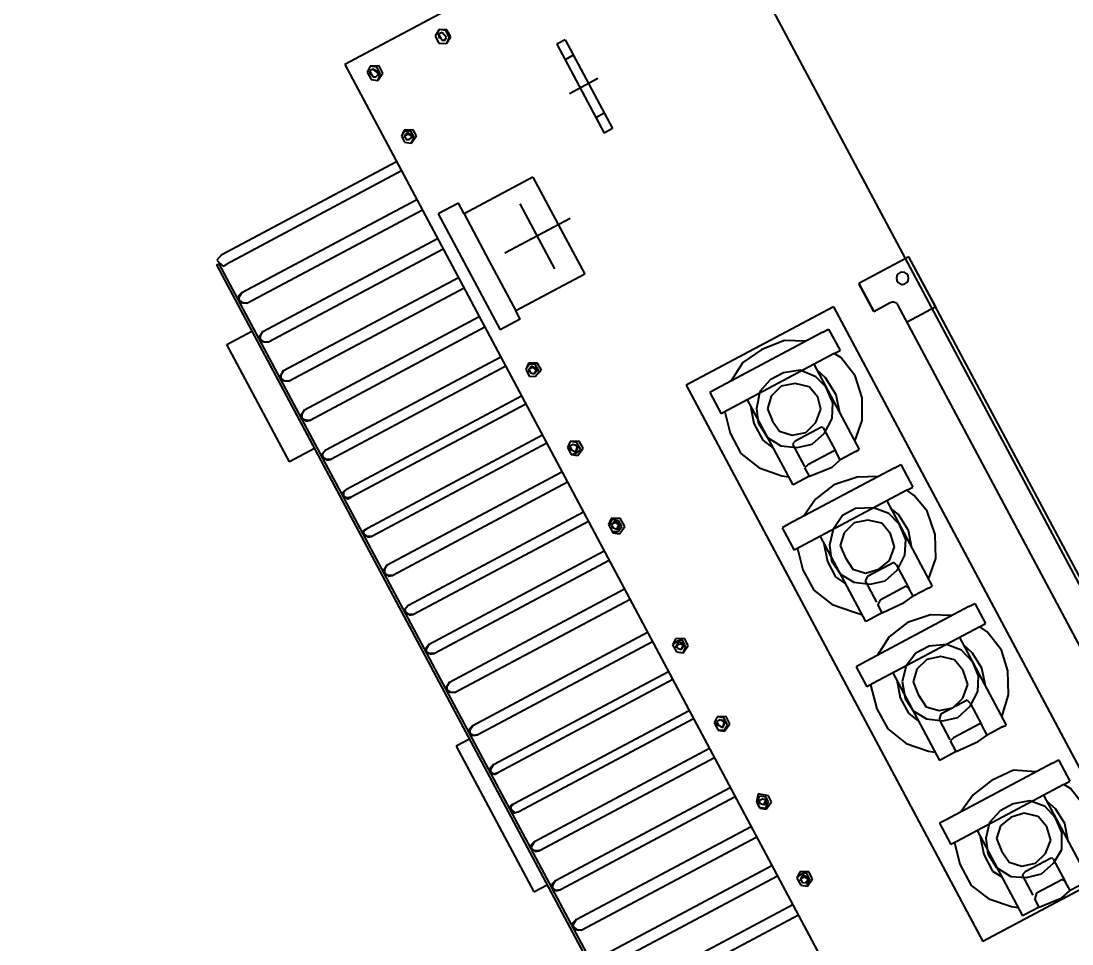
# Model space of a CAD drawing. Extents: x 5370511 to 5386565, y 1010429 to 1053793.
# Drawn here: x 5379989.571 to 5379991.437, y 1040737.126 to 1040738.766 of the extents above; entities that cross this region are included whole.
import ezdxf
from ezdxf import colors
from ezdxf.entities.mleader import LeaderData, LeaderLine
from ezdxf.math import Vec2, Vec3

# ---------------------------------------------------------------- set-up
doc = ezdxf.new("R2010")
doc.units = 0
doc.layers.get('0').update_dxf_attribs({"linetype": 'CONTINUOUS'})
doc.layers.add('ЭС (тонкий)', color=7, linetype='CONTINUOUS', lineweight=25)
doc.layers.add('ЭС сети', color=1, linetype='CONTINUOUS', lineweight=50)
doc.styles.add('ГОСТ_НИПИ', font='gost_nipi.shx', dxfattribs={"oblique": 15})

# ---------------------------------------------------------------- blocks, each defined once
blk = doc.blocks.new('A$C277B5DBA')
for p, q in [((0, 33.865495398235), (0, -1.151374571691122)), ((-0.07229838072453276, 10.95406765648659), (-0.07229838072453276, 22.95406765648659)), ((-0.07229838072453276, 22.95406765648659), (0.935701619277097, 22.95406765648659)), ((-0.07229838072453276, 22.95406765648659), (0.935701619277097, 22.95406765648659)), ((-0.07229838072453276, 22.95406765648659), (0.935701619277097, 22.95406765648659)), ((-0.07229838072453276, 22.95406765648659), (0.935701619277097, 22.95406765648659)), ((-0.07229838072453276, 22.95406765648659), (0.935701619277097, 22.95406765648659)), ((-0.07229838072453276, 22.95406765648659), (0.935701619277097, 22.95406765648659)), ((-0.07229838072453276, 21.94606765649041), (-0.07229838072453276, 22.95406765648659)), ((-0.07229838072453276, 22.95406765648659), (0.935701619277097, 22.95406765648659)), ((-0.07229838072453276, 22.95406765648659), (0.935701619277097, 22.95406765648659)), ((-0.07229838072453276, 22.95406765648659), (0.935701619277097, 22.95406765648659)), ((-0.07229838072453276, 22.95406765648659), (0.935701619277097, 22.95406765648659)), ((-0.07229838072453276, 22.95406765648659), (0.935701619277097, 22.95406765648659)), ((-0.07229838072453276, 22.95406765648659), (0.935701619277097, 22.95406765648659)), ((0.935701619277097, 22.39206765648669), (0.935701619277097, 22.95406765648659)), ((0.9377016192756855, 22.95406765648659), (0.9377016192756855, 22.39206765648669)), ((0.5037016192763986, 11.96206765648276), (0.5037016192763986, 22.29206765648814)), ((0.935701619277097, 22.39206765648669), (0.6037016192767624, 22.39206765648669)), ((-0.07229838072453276, 21.94606765649041), (0.5037016192763986, 21.94606765649041))]:
    blk.add_line(p, q)
for points in [[(-7.161476594470727, 30.68098132412837), (7.161476594471281, 30.68098132412837)], [(7.161476594471281, 30.68098132412837), (7.161476594471281, 3.716365231989563)], [(5.272913975373882, 30.37113225884742), (5.392443255063796, 30.44263588929687)], [(5.296819831311808, 30.37113225884742), (5.392443255063796, 30.44263588929687)], [(5.392443255063796, 30.44263588929687), (5.511972534753255, 30.37113225884742)], [(5.392443255063796, 30.44263588929687), (5.511972534753255, 30.37113225884742)], [(6.635547763836513, 30.37113225884742), (6.778982899464182, 30.44263588929687)], [(6.683359475712535, 30.37113225884742), (6.778982899464182, 30.44263588929687)], [(6.778982899464182, 30.44263588929687), (6.874606323215886, 30.37113225884742)], [(6.778982899464182, 30.44263588929687), (6.874606323215886, 30.37113225884742)], [(5.272913975373882, 30.22812499794851), (5.272913975373882, 30.37113225884742)], [(5.296819831311808, 30.22812499794851), (5.296819831311808, 30.37113225884742)], [(5.344631543187802, 30.2519595414317), (5.368537399125643, 30.37113225884742)], [(5.344631543187802, 30.2519595414317), (5.368537399125643, 30.37113225884742)], [(5.392443255063796, 30.22812499794851), (5.344631543187802, 30.2519595414317)], [(5.392443255063796, 30.22812499794851), (5.344631543187802, 30.2519595414317)], [(5.368537399125643, 30.37113225884742), (5.440254966939648, 30.37113225884742)], [(5.368537399125643, 30.37113225884742), (5.440254966939648, 30.37113225884742)], [(5.440254966939648, 30.2519595414317), (5.392443255063796, 30.22812499794851)], [(5.440254966939648, 30.37113225884742), (5.440254966939648, 30.2519595414317)], [(5.440254966939648, 30.37113225884742), (5.464160822877403, 30.29962862839808)], [(5.511972534753255, 30.37113225884742), (5.511972534753255, 30.22812499794851)], [(5.511972534753255, 30.37113225884742), (5.511972534753255, 30.22812499794851)], [(6.635547763836513, 30.22812499794851), (6.635547763836513, 30.37113225884742)], [(6.683359475712535, 30.22812499794851), (6.683359475712535, 30.37113225884742)], [(6.683359475712535, 30.2519595414317), (6.755077043526256, 30.37113225884742)], [(6.778982899464182, 30.22812499794851), (6.683359475712535, 30.2519595414317)], [(6.707265331650291, 30.2519595414317), (6.755077043526256, 30.37113225884742)], [(6.778982899464182, 30.22812499794851), (6.707265331650291, 30.2519595414317)], [(6.755077043526256, 30.37113225884742), (6.826794611340034, 30.37113225884742)], [(6.755077043526256, 30.37113225884742), (6.826794611340034, 30.37113225884742)], [(6.826794611340034, 30.2519595414317), (6.778982899464182, 30.22812499794851)], [(6.826794611340034, 30.37113225884742), (6.826794611340034, 30.2519595414317)], [(6.826794611340034, 30.37113225884742), (6.850700467278074, 30.29962862839808)], [(6.874606323215886, 30.37113225884742), (6.874606323215886, 30.22812499794851)], [(6.874606323215886, 30.37113225884742), (6.874606323215886, 30.22812499794851)], [(5.392443255063796, 30.15662136749911), (5.272913975373882, 30.22812499794851)], [(5.392443255063796, 30.15662136749911), (5.296819831311808, 30.22812499794851)], [(5.511972534753255, 30.22812499794851), (5.392443255063796, 30.15662136749911)], [(5.511972534753255, 30.22812499794851), (5.392443255063796, 30.15662136749911)], [(6.778982899464182, 30.15662136749911), (6.635547763836513, 30.22812499794851)], [(6.778982899464182, 30.15662136749911), (6.683359475712535, 30.22812499794851)], [(6.874606323215886, 30.22812499794851), (6.778982899464182, 30.15662136749911)], [(6.874606323215886, 30.22812499794851), (6.778982899464182, 30.15662136749911)], [(3.50388063596634, 29.22707417165635), (3.50388063596634, 27.43948341042)], [(3.50388063596634, 29.22707417165635), (3.671221627531992, 29.22707417165635)], [(3.671221627531992, 29.22707417165635), (3.671221627531992, 27.43948341042)], [(6.635547763836513, 29.08406691075732), (6.778982899464182, 29.15557054120672)], [(6.683359475712535, 29.08406691075732), (6.778982899464182, 29.13173599772359)], [(6.778982899464182, 29.15557054120672), (6.874606323215886, 29.08406691075732)], [(6.778982899464182, 29.13173599772359), (6.874606323215886, 29.08406691075732)], [(6.635547763836513, 28.9648941933416), (6.635547763836513, 29.08406691075732)], [(6.778982899464182, 28.8933905628922), (6.635547763836513, 28.9648941933416)], [(6.683359475712535, 28.9648941933416), (6.683359475712535, 29.08406691075732)], [(6.683359475712535, 28.98872873682468), (6.755077043526256, 29.08406691075732)], [(6.778982899464182, 28.9648941933416), (6.683359475712535, 28.98872873682468)], [(6.778982899464182, 28.8933905628922), (6.683359475712535, 28.9648941933416)], [(6.707265331650291, 28.98872873682468), (6.755077043526256, 29.06023236727425)], [(6.778982899464182, 28.9648941933416), (6.707265331650291, 28.98872873682468)], [(6.755077043526256, 29.08406691075732), (6.826794611340034, 29.06023236727425)], [(6.755077043526256, 29.06023236727425), (6.826794611340034, 29.06023236727425)], [(6.826794611340034, 28.98872873682468), (6.778982899464182, 28.9648941933416)], [(6.874606323215886, 28.9648941933416), (6.778982899464182, 28.8933905628922)], [(6.874606323215886, 28.9648941933416), (6.778982899464182, 28.8933905628922)], [(6.826794611340034, 29.06023236727425), (6.826794611340034, 28.98872873682468)], [(6.826794611340034, 29.06023236727425), (6.850700467278074, 29.03639782379106)], [(6.874606323215886, 29.08406691075732), (6.874606323215886, 28.9648941933416)], [(6.874606323215886, 29.08406691075732), (6.874606323215886, 28.9648941933416)], [(3.50388063596634, 28.91722510637522), (3.671221627531992, 28.91722510637522)], [(10.68064327328639, 28.72654875851016), (7.161476594471281, 28.72654875851016)], [(10.68064327328639, 28.72654875851016), (10.80017255297614, 28.67887967154383)], [(10.80017255297614, 28.67887967154383), (10.75236084110017, 28.53587241064498)], [(10.80017255297614, 28.60737604109432), (10.80017255297611, 5.766135971540372)], [(10.84798426485199, 28.60737604109432), (10.80017255297614, 28.60737604109432)], [(10.84798426485199, 28.60737604109432), (10.84798426485193, 5.766135971540372)], [(7.161476594471281, 28.53587241064498), (10.68064327328639, 28.53587241064498)], [(10.75236084110017, 28.53587241064498), (10.68064327328639, 28.53587241064498)], [(3.312633788462762, 28.34519606277974), (3.886374330973354, 28.34519606277974)], [(10.68064327328639, 27.96384336704933), (7.161476594471281, 27.96384336704933)], [(10.68064327328639, 27.96384336704933), (10.80017255297614, 27.89233973659987)], [(10.75236084110017, 27.94000882356614), (10.68064327328639, 27.96384336704933)], [(10.68064327328639, 27.74933247570085), (10.80017255297614, 27.82083610615053)], [(10.80017255297614, 27.82083610615053), (10.75236084110017, 27.94000882356614)], [(10.80017255297614, 27.89233973659987), (10.75236084110017, 27.79700156266723)], [(3.50388063596634, 27.74933247570085), (3.671221627531992, 27.74933247570085)], [(7.161476594471281, 27.74933247570085), (10.68064327328639, 27.74933247570085)], [(10.75236084110017, 27.79700156266723), (10.68064327328639, 27.74933247570085)], [(3.50388063596634, 27.43948341042), (3.671221627531992, 27.43948341042)], [(6.539924340084696, 27.34414523648747), (6.539924340084696, 27.5586561278359)], [(6.539924340084696, 27.5586561278359), (6.946323891029778, 27.5586561278359)], [(6.946323891029778, 27.5586561278359), (6.946323891029778, 25.22287086648704)], [(5.153384695684252, 27.34414523648747), (6.539924340084696, 27.34414523648747)], [(5.153384695684252, 27.34414523648747), (5.153384695684252, 26.39076349716141)], [(6.539924340084696, 27.34414523648747), (6.539924340084696, 26.39076349716141)], [(10.84798426485199, 27.27264160603784), (10.84798426485199, 24.91302180120613)], [(11.35000723954866, 27.27264160603784), (10.84798426485199, 27.27264160603784)], [(11.35000723954866, 24.91302180120613), (11.35000723954866, 27.27264160603784)], [(10.68064327328639, 27.17730343210531), (7.161476594471281, 27.17730343210531)], [(10.68064327328639, 27.17730343210531), (10.80017255297614, 27.10579980165597)], [(10.75236084110017, 27.12963434513916), (10.68064327328639, 27.17730343210531)], [(10.80017255297614, 27.03429617120651), (10.75236084110017, 27.12963434513916)], [(10.80017255297614, 27.10579980165597), (10.75236084110017, 27.01046162772327)], [(5.583690102567147, 27.03429617120651), (5.583690102567147, 25.72339627963323)], [(7.161476594471281, 26.96279254075706), (10.68064327328639, 26.96279254075706)], [(10.68064327328639, 26.96279254075706), (10.80017255297614, 27.03429617120651)], [(10.75236084110017, 27.01046162772327), (10.68064327328639, 26.96279254075706)], [(6.229148212891545, 26.39076349716141), (4.914326136304993, 26.39076349716141)], [(5.153384695684252, 26.39076349716141), (5.153384695684252, 25.38971267086908)], [(6.539924340084696, 26.39076349716141), (6.539924340084696, 25.38971267086908)], [(10.68064327328639, 26.39076349716141), (7.161476594471281, 26.39076349716141)], [(10.68064327328639, 26.39076349716141), (10.80017255297614, 26.31925986671195)], [(10.75236084110017, 26.34309441019503), (10.68064327328639, 26.39076349716141)], [(10.80017255297614, 26.2477562362625), (10.75236084110017, 26.34309441019503)], [(10.80017255297614, 26.31925986671195), (10.75236084110017, 26.22392169277948)], [(7.161476594471281, 26.17625260581315), (10.68064327328639, 26.17625260581315)], [(10.68064327328639, 26.17625260581315), (10.80017255297614, 26.2477562362625)], [(10.75236084110017, 26.22392169277948), (10.68064327328639, 26.17625260581315)], [(10.68064327328639, 25.60422356221739), (7.161476594471281, 25.60422356221739)], [(10.68064327328639, 25.60422356221739), (10.80017255297614, 25.53271993176805)], [(10.75236084110017, 25.55655447525118), (10.68064327328639, 25.60422356221739)], [(5.153384695684252, 25.38971267086908), (6.539924340084696, 25.38971267086908)], [(6.539924340084696, 25.22287086648704), (6.539924340084696, 25.38971267086908)], [(7.161476594471281, 25.38971267086908), (10.68064327328639, 25.38971267086908)], [(10.68064327328639, 25.38971267086908), (10.80017255297614, 25.46121630131859)], [(10.75236084110017, 25.41354721435233), (10.68064327328639, 25.38971267086908)], [(10.80017255297614, 25.46121630131859), (10.75236084110017, 25.55655447525118)], [(10.80017255297614, 25.53271993176805), (10.75236084110017, 25.41354721435233)], [(6.539924340084696, 25.22287086648704), (6.946323891029778, 25.22287086648704)], [(10.84798426485199, 24.91302180120613), (11.35000723954866, 24.91302180120613)], [(10.68064327328639, 24.79384908379041), (7.161476594471281, 24.79384908379041)], [(10.68064327328639, 24.79384908379041), (10.80017255297614, 24.74617999682403)], [(10.75236084110017, 24.77001454030739), (10.68064327328639, 24.79384908379041)], [(10.68064327328639, 24.60317273592518), (10.80017255297614, 24.6746763663748)], [(10.80017255297614, 24.6746763663748), (10.75236084110017, 24.77001454030739)], [(10.80017255297614, 24.74617999682403), (10.75236084110017, 24.62700727940831)], [(6.635547763836513, 24.38866184457687), (6.778982899464182, 24.46016547502632)], [(6.778982899464182, 24.46016547502632), (6.874606323215886, 24.38866184457687)], [(7.161476594471281, 24.60317273592518), (10.68064327328639, 24.60317273592518)], [(10.75236084110017, 24.62700727940831), (10.68064327328639, 24.60317273592518)], [(6.635547763836513, 24.24565458367795), (6.635547763836513, 24.38866184457687)], [(6.683359475712535, 24.38866184457687), (6.778982899464182, 24.43633093154313)], [(6.683359475712535, 24.24565458367795), (6.683359475712535, 24.38866184457687)], [(6.683359475712535, 24.29332367064428), (6.755077043526256, 24.38866184457687)], [(6.778982899464182, 24.24565458367795), (6.683359475712535, 24.29332367064428)], [(6.707265331650291, 24.29332367064428), (6.755077043526256, 24.36482730109362)], [(6.778982899464182, 24.24565458367795), (6.707265331650291, 24.29332367064428)], [(6.755077043526256, 24.38866184457687), (6.826794611340034, 24.36482730109362)], [(6.755077043526256, 24.36482730109362), (6.826794611340034, 24.36482730109362)], [(6.778982899464182, 24.43633093154313), (6.874606323215886, 24.38866184457687)], [(6.826794611340034, 24.29332367064428), (6.778982899464182, 24.24565458367795)], [(6.826794611340034, 24.36482730109362), (6.826794611340034, 24.29332367064428)], [(6.826794611340034, 24.36482730109362), (6.850700467278074, 24.31715821412741)], [(6.874606323215886, 24.38866184457687), (6.874606323215886, 24.24565458367795)], [(6.874606323215886, 24.38866184457687), (6.874606323215886, 24.24565458367795)], [(6.778982899464182, 24.19798549671157), (6.635547763836513, 24.24565458367795)], [(6.778982899464182, 24.19798549671157), (6.683359475712535, 24.24565458367795)], [(6.874606323215886, 24.24565458367795), (6.778982899464182, 24.19798549671157)], [(6.874606323215886, 24.24565458367795), (6.778982899464182, 24.19798549671157)], [(10.68064327328639, 24.00730914884651), (7.161476594471281, 24.00730914884651)], [(10.68064327328639, 24.00730914884651), (10.80017255297614, 23.98347460536321)], [(10.75236084110017, 23.98347460536321), (10.68064327328639, 24.00730914884651)], [(10.68064327328639, 23.84046734446441), (10.80017255297614, 23.88813643143067)], [(10.80017255297614, 23.98347460536321), (10.75236084110017, 23.84046734446441)], [(10.80017255297614, 23.88813643143067), (10.75236084110017, 23.98347460536321)], [(7.161476594471281, 23.84046734446441), (10.68064327328639, 23.84046734446441)], [(10.75236084110017, 23.84046734446441), (10.68064327328639, 23.84046734446441)], [(10.68064327328639, 23.22076921390255), (7.161476594471281, 23.22076921390255)], [(10.68064327328639, 23.22076921390255), (10.80017255297614, 23.1969346704193)], [(10.75236084110017, 23.22076921390255), (10.68064327328639, 23.22076921390255)], [(10.80017255297614, 23.12543103996985), (10.75236084110017, 23.22076921390255)], [(10.80017255297614, 23.1969346704193), (10.75236084110017, 23.07776195300347)], [(7.161476594471281, 23.05392740952039), (10.68064327328639, 23.05392740952039)], [(10.68064327328639, 23.05392740952039), (10.80017255297614, 23.12543103996985)], [(10.75236084110017, 23.07776195300347), (10.68064327328639, 23.05392740952039)], [(1.527936969067838, 22.80077392609179), (4.492263105372416, 22.80077392609179)], [(1.527936969067838, 22.80077392609179), (1.527936969067838, 11.5993526111146)], [(4.492263105372416, 22.80077392609179), (4.492263105372416, 11.5993526111146)], [(6.635547763836513, 22.81558197468883), (6.778982899464182, 22.88708560513835)], [(6.635547763836513, 22.67257471379003), (6.635547763836513, 22.81558197468883)], [(6.683359475712535, 22.81558197468883), (6.778982899464182, 22.88708560513835)], [(6.683359475712535, 22.67257471379003), (6.683359475712535, 22.81558197468883)], [(6.683359475712535, 22.74407834423955), (6.755077043526256, 22.81558197468883)], [(6.707265331650291, 22.74407834423955), (6.755077043526256, 22.81558197468883)], [(6.755077043526256, 22.81558197468883), (6.826794611340034, 22.81558197468883)], [(6.755077043526256, 22.81558197468883), (6.826794611340034, 22.81558197468883)], [(6.778982899464182, 22.88708560513835), (6.874606323215886, 22.81558197468883)], [(6.778982899464182, 22.88708560513835), (6.874606323215886, 22.81558197468883)], [(6.826794611340034, 22.81558197468883), (6.826794611340034, 22.74407834423955)], [(6.826794611340034, 22.81558197468883), (6.850700467278074, 22.74407834423955)], [(6.874606323215886, 22.81558197468883), (6.874606323215886, 22.67257471379003)], [(6.874606323215886, 22.81558197468883), (6.874606323215886, 22.67257471379003)], [(2.245112647205787, 22.49092486081083), (2.579794630337148, 22.68160120867606)], [(2.579794630337148, 22.68160120867606), (3.010100037220099, 22.72927029564233)], [(3.010100037220099, 22.72927029564233), (3.41649958816501, 22.68160120867606)], [(3.41649958816501, 22.68160120867606), (3.751181571296229, 22.49092486081083)], [(6.778982899464182, 22.60107108334069), (6.635547763836513, 22.67257471379003)], [(6.778982899464182, 22.67257471379003), (6.683359475712535, 22.74407834423955)], [(6.778982899464182, 22.64874017030684), (6.683359475712535, 22.67257471379003)], [(6.778982899464182, 22.67257471379003), (6.707265331650291, 22.74407834423955)], [(6.826794611340034, 22.74407834423955), (6.778982899464182, 22.67257471379003)], [(6.874606323215886, 22.67257471379003), (6.778982899464182, 22.64874017030684)], [(6.874606323215886, 22.67257471379003), (6.778982899464182, 22.60107108334069)], [(1.910430664074937, 22.49092486081083), (1.790901384385137, 22.49092486081083)], [(1.790901384385137, 22.49092486081083), (1.790901384385137, 22.06190307811421)], [(1.910430664074937, 22.49092486081083), (4.061957698489636, 22.49092486081083)], [(4.061957698489636, 22.49092486081083), (4.181486978179123, 22.49092486081083)], [(4.181486978179123, 22.49092486081083), (4.181486978179123, 22.06190307811421)], [(10.68064327328639, 22.48189836592474), (7.161476594471281, 22.48189836592474)], [(10.68064327328639, 22.48189836592474), (10.80017255297614, 22.4103947354754)], [(10.75236084110017, 22.43422927895853), (10.68064327328639, 22.48189836592474)], [(10.80017255297614, 22.33889110502594), (10.75236084110017, 22.43422927895853)], [(10.80017255297614, 22.4103947354754), (10.75236084110017, 22.29122201805968)], [(7.161476594471281, 22.26738747457649), (10.68064327328639, 22.26738747457649)], [(10.68064327328639, 22.26738747457649), (10.80017255297614, 22.33889110502594)], [(10.75236084110017, 22.29122201805968), (10.68064327328639, 22.26738747457649)], [(1.910430664074937, 22.06190307811421), (1.790901384385137, 22.06190307811421)], [(1.838713096260989, 21.94273036069848), (1.910430664074937, 22.06190307811421)], [(1.910430664074937, 22.06190307811421), (4.061957698489636, 22.06190307811421)], [(2.316830215019962, 22.06190307811421), (2.316830215019962, 20.34581594732743)], [(2.38854778283374, 21.84739218676587), (2.579794630337148, 22.08573762159731)], [(2.579794630337148, 22.08573762159731), (2.866664901592628, 22.18107579552998)], [(2.866664901592628, 22.18107579552998), (3.129629316909842, 22.18107579552998)], [(3.129629316909842, 22.18107579552998), (3.392593732227198, 22.08573762159731)], [(3.392593732227198, 22.08573762159731), (3.583840579730605, 21.84739218676587)], [(3.655558147544468, 22.06190307811421), (3.655558147544468, 20.34581594732743)], [(4.061957698489636, 22.06190307811421), (4.181486978179123, 22.06190307811421)], [(4.109769410365402, 22.06190307811421), (4.205392834117248, 21.68055038238388)], [(1.766995528447183, 21.53754312148497), (1.838713096260989, 21.94273036069848)], [(2.245112647205787, 21.75205401283331), (2.316830215019962, 21.94273036069848)], [(2.316830215019962, 21.60904675193434), (2.38854778283374, 21.84739218676587)], [(2.579794630337148, 21.75205401283331), (2.771041477840726, 21.91889581721527)], [(2.771041477840726, 21.91889581721527), (3.010100037220099, 21.99039944766475)], [(3.010100037220099, 21.99039944766475), (3.249158596599585, 21.91889581721527)], [(3.249158596599585, 21.91889581721527), (3.41649958816501, 21.75205401283331)], [(3.583840579730605, 21.84739218676587), (3.679464003482593, 21.60904675193434)], [(3.655558147544468, 21.94273036069848), (3.751181571296229, 21.63288129541741)], [(2.221206791268088, 21.39453586058597), (2.245112647205787, 21.75205401283331)], [(2.531982918461352, 21.51370857800169), (2.579794630337148, 21.75205401283331)], [(3.41649958816501, 21.75205401283331), (3.440405444103106, 21.51370857800169)], [(4.205392834117248, 21.68055038238388), (4.205392834117248, 21.27536314317019)], [(10.68064327328639, 21.67152388749782), (7.161476594471281, 21.67152388749782)], [(10.68064327328639, 21.67152388749782), (10.80017255297614, 21.62385480053141)], [(10.75236084110017, 21.64768934401466), (10.68064327328639, 21.67152388749782)], [(10.80017255297614, 21.55235117008204), (10.75236084110017, 21.64768934401466)], [(1.838713096260989, 21.13235588227128), (1.766995528447183, 21.53754312148497)], [(2.34073607095786, 21.29919768665344), (2.316830215019962, 21.60904675193434)], [(2.579794630337148, 21.29919768665344), (2.531982918461352, 21.51370857800169)], [(3.440405444103106, 21.51370857800169), (3.41649958816501, 21.29919768665344)], [(3.679464003482593, 21.60904675193434), (3.655558147544468, 21.29919768665344)], [(3.751181571296229, 21.63288129541741), (3.751181571296229, 21.29919768665344)], [(7.161476594471281, 21.48084753963247), (10.68064327328639, 21.48084753963247)], [(10.68064327328639, 21.48084753963247), (10.80017255297614, 21.55235117008204)], [(10.75236084110017, 21.50468208311569), (10.68064327328639, 21.48084753963247)], [(10.80017255297614, 21.62385480053141), (10.75236084110017, 21.50468208311569)], [(2.316830215019962, 21.08468679530504), (2.221206791268088, 21.39453586058597)], [(2.484171206585415, 21.06085225182176), (2.34073607095786, 21.29919768665344)], [(2.771041477840726, 21.13235588227128), (2.579794630337148, 21.29919768665344)], [(3.41649958816501, 21.29919768665344), (3.249158596599585, 21.13235588227128)], [(3.655558147544468, 21.29919768665344), (3.512123011916856, 21.06085225182176)], [(3.751181571296229, 21.29919768665344), (3.655558147544468, 21.08468679530504)], [(4.205392834117248, 21.27536314317019), (4.038051842551511, 20.89401044743983)], [(6.635547763836513, 21.26633664828413), (6.778982899464182, 21.33784027873364)], [(6.683359475712535, 21.24250210480103), (6.778982899464182, 21.31400573525048)], [(6.778982899464182, 21.33784027873364), (6.874606323215886, 21.26633664828413)], [(6.778982899464182, 21.31400573525048), (6.874606323215886, 21.24250210480103)], [(2.029959943764624, 20.7748377300242), (1.838713096260989, 21.13235588227128)], [(3.010100037220099, 21.06085225182176), (2.771041477840726, 21.13235588227128)], [(3.249158596599585, 21.13235588227128), (3.010100037220099, 21.06085225182176)], [(6.635547763836513, 21.09949484390214), (6.635547763836513, 21.26633664828413)], [(6.778982899464182, 21.02799121345272), (6.635547763836513, 21.09949484390214)], [(6.683359475712535, 21.17099847435166), (6.755077043526256, 21.26633664828413)], [(6.683359475712535, 21.12332938738539), (6.683359475712535, 21.24250210480103)], [(6.778982899464182, 21.09949484390214), (6.683359475712535, 21.17099847435166)], [(6.778982899464182, 21.07566030041898), (6.683359475712535, 21.12332938738539)], [(6.707265331650291, 21.17099847435166), (6.755077043526256, 21.24250210480103)], [(6.778982899464182, 21.12332938738539), (6.707265331650291, 21.17099847435166)], [(6.755077043526256, 21.26633664828413), (6.826794611340034, 21.24250210480103)], [(6.755077043526256, 21.24250210480103), (6.826794611340034, 21.24250210480103)], [(6.826794611340034, 21.17099847435166), (6.778982899464182, 21.12332938738539)], [(6.874606323215886, 21.12332938738539), (6.778982899464182, 21.07566030041898)], [(6.874606323215886, 21.09949484390214), (6.778982899464182, 21.02799121345272)], [(6.826794611340034, 21.24250210480103), (6.826794611340034, 21.17099847435166)], [(6.826794611340034, 21.24250210480103), (6.850700467278074, 21.17099847435166)], [(6.874606323215886, 21.26633664828413), (6.874606323215886, 21.09949484390214)], [(6.874606323215886, 21.24250210480103), (6.874606323215886, 21.12332938738539)], [(2.723229765964703, 20.89401044743983), (2.484171206585415, 21.06085225182176)], [(2.699323910026777, 20.98934862137242), (2.723229765964703, 21.01318316485558)], [(2.699323910026777, 20.98934862137242), (2.699323910026777, 20.5126577517095)], [(2.723229765964703, 21.01318316485558), (3.249158596599585, 21.01318316485558)], [(3.249158596599585, 21.01318316485558), (3.320876164413193, 20.98934862137242)], [(3.512123011916856, 21.06085225182176), (3.273064452537454, 20.89401044743983)], [(3.320876164413193, 20.98934862137242), (3.320876164413193, 20.53649229519258)], [(2.316830215019962, 20.5126577517095), (2.029959943764624, 20.7748377300242)], [(3.010100037220099, 20.82250681699043), (2.723229765964703, 20.89401044743983)], [(3.273064452537454, 20.89401044743983), (3.010100037220099, 20.82250681699043)], [(4.038051842551511, 20.89401044743983), (3.751181571296229, 20.58416138215896)], [(10.68064327328639, 20.88498395255377), (7.161476594471281, 20.88498395255377)], [(10.68064327328639, 20.88498395255377), (10.80017255297614, 20.81348032210446)], [(10.75236084110017, 20.86114940907073), (10.68064327328639, 20.88498395255377)], [(10.68064327328639, 20.69430760468865), (10.80017255297614, 20.76581123513802)], [(10.75236084110017, 20.7181421481717), (10.68064327328639, 20.69430760468865)], [(10.80017255297614, 20.76581123513802), (10.75236084110017, 20.86114940907073)], [(10.80017255297614, 20.81348032210446), (10.75236084110017, 20.7181421481717)], [(2.699323910026777, 20.5126577517095), (2.723229765964703, 20.53649229519258)], [(2.723229765964703, 20.53649229519258), (3.249158596599585, 20.53649229519258)], [(3.249158596599585, 20.53649229519258), (3.320876164413193, 20.5126577517095)], [(3.751181571296229, 20.58416138215896), (3.655558147544468, 20.5126577517095)], [(7.161476594471281, 20.69430760468865), (10.68064327328639, 20.69430760468865)], [(2.38854778283374, 20.34581594732743), (2.316830215019962, 20.34581594732743)], [(2.38854778283374, 20.34581594732743), (2.699323910026777, 20.34581594732743)], [(2.699323910026777, 20.34581594732743), (2.699323910026777, 20.5126577517095)], [(2.89057075753044, 20.29814686036116), (2.699323910026777, 20.34581594732743)], [(3.320876164413193, 20.34581594732743), (2.89057075753044, 20.29814686036116)], [(3.320876164413193, 20.34581594732743), (3.320876164413193, 20.5126577517095)], [(3.320876164413193, 20.34581594732743), (3.631652291606628, 20.34581594732743)], [(3.631652291606628, 20.34581594732743), (3.655558147544468, 20.34581594732743)], [(2.579794630337148, 19.93047604639572), (3.010100037220099, 20.001979676845)], [(3.010100037220099, 20.001979676845), (3.41649958816501, 19.93047604639572)], [(10.68064327328639, 20.12227856109306), (7.161476594471281, 20.12227856109306)], [(10.68064327328639, 20.12227856109306), (10.80017255297614, 20.05077493064369)], [(10.75236084110017, 20.07460947412677), (10.68064327328639, 20.12227856109306)], [(10.68064327328639, 19.90776766974469), (10.80017255297614, 19.97927130019418)], [(10.80017255297614, 19.97927130019418), (10.75236084110017, 20.07460947412677)], [(10.80017255297614, 20.05077493064369), (10.75236084110017, 19.95543675671099)], [(2.245112647205787, 19.76363424201364), (2.579794630337148, 19.93047604639572)], [(3.41649958816501, 19.93047604639572), (3.751181571296229, 19.76363424201364)], [(7.161476594471281, 19.90776766974469), (10.68064327328639, 19.90776766974469)], [(10.75236084110017, 19.95543675671099), (10.68064327328639, 19.90776766974469)], [(1.910430664074937, 19.76363424201364), (1.790901384385137, 19.76363424201364)], [(1.790901384385137, 19.76363424201364), (1.790901384385137, 19.31077791583369)], [(1.910430664074937, 19.76363424201364), (4.061957698489636, 19.76363424201364)], [(4.061957698489636, 19.76363424201364), (4.181486978179123, 19.76363424201364)], [(4.181486978179123, 19.76363424201364), (4.181486978179123, 19.31077791583369)], [(2.579794630337148, 19.31077791583369), (2.866664901592628, 19.4537851767326)], [(2.866664901592628, 19.4537851767326), (3.129629316909842, 19.4537851767326)], [(3.129629316909842, 19.4537851767326), (3.392593732227198, 19.31077791583369)], [(1.910430664074937, 19.31077791583369), (1.790901384385137, 19.31077791583369)], [(1.838713096260989, 19.16777065493481), (1.910430664074937, 19.31077791583369)], [(1.910430664074937, 19.31077791583369), (4.061957698489636, 19.31077791583369)], [(2.316830215019962, 19.31077791583369), (2.316830215019962, 17.59469078504691)], [(2.38854778283374, 19.09626702448535), (2.579794630337148, 19.31077791583369)], [(2.771041477840726, 19.16777065493481), (3.010100037220099, 19.23927428538435)], [(3.010100037220099, 19.23927428538435), (3.249158596599585, 19.16777065493481)], [(3.392593732227198, 19.31077791583369), (3.583840579730605, 19.09626702448535)], [(3.655558147544468, 19.31077791583369), (3.655558147544468, 17.59469078504691)], [(4.061957698489636, 19.31077791583369), (4.181486978179123, 19.31077791583369)], [(4.109769410365402, 19.31077791583369), (4.205392834117248, 18.92942522010342)], [(10.68064327328636, 19.24844401760988), (7.161476594471281, 19.24844401760988)], [(10.68064327328636, 19.24844401760988), (10.80017255297611, 19.17694038716045)], [(10.75236084110014, 19.22460947412663), (10.68064327328636, 19.24844401760988)], [(10.80017255297611, 19.10543675671099), (10.75236084110014, 19.22460947412663)], [(1.766995528447183, 18.81025250268772), (1.838713096260989, 19.16777065493481)], [(2.245112647205787, 19.00092885055273), (2.316830215019962, 19.16777065493481)], [(2.316830215019962, 18.83408704617077), (2.38854778283374, 19.09626702448535)], [(2.579794630337148, 19.00092885055273), (2.771041477840726, 19.16777065493481)], [(3.249158596599585, 19.16777065493481), (3.41649958816501, 19.00092885055273)], [(3.583840579730605, 19.09626702448535), (3.679464003482593, 18.83408704617077)], [(3.655558147544468, 19.16777065493481), (3.751181571296229, 18.85792158965405)], [(7.161476594471281, 19.05776766974459), (10.68064327328636, 19.05776766974459)], [(10.68064327328636, 19.05776766974459), (10.80017255297611, 19.10543675671099)], [(10.75236084110014, 19.08160221322775), (10.68064327328636, 19.05776766974459)], [(10.80017255297611, 19.17694038716045), (10.75236084110014, 19.08160221322775)], [(10.84798426485193, 19.05776766974459), (11.11094868016923, 19.05776766974459)], [(11.11094868016923, 19.05776766974459), (11.11094868016923, 16.12611882131723)], [(2.221206791268088, 18.66724524178864), (2.245112647205787, 19.00092885055273)], [(2.531982918461352, 18.76258341572143), (2.579794630337148, 19.00092885055273)], [(3.41649958816501, 19.00092885055273), (3.440405444103106, 18.76258341572143)], [(3.751181571296229, 18.85792158965405), (3.751181571296229, 18.54807252437303)], [(4.205392834117248, 18.92942522010342), (4.205392834117248, 18.52423798088984)], [(6.635547763836513, 18.84325677839619), (6.778982899464182, 18.91476040884573)], [(6.683359475712535, 18.84325677839619), (6.778982899464182, 18.86709132187944)], [(6.778982899464182, 18.91476040884573), (6.874606323215886, 18.84325677839619)], [(6.778982899464182, 18.86709132187944), (6.874606323215886, 18.84325677839619)], [(1.838713096260989, 18.3812307199909), (1.766995528447183, 18.81025250268772)], [(2.316830215019962, 18.35739617650783), (2.221206791268088, 18.66724524178864)], [(2.34073607095786, 18.54807252437303), (2.316830215019962, 18.83408704617077)], [(2.579794630337148, 18.52423798088984), (2.531982918461352, 18.76258341572143)], [(3.440405444103106, 18.76258341572143), (3.41649958816501, 18.52423798088984)], [(3.679464003482593, 18.83408704617077), (3.655558147544468, 18.54807252437303)], [(6.635547763836513, 18.70024951749736), (6.635547763836513, 18.84325677839619)], [(6.778982899464182, 18.62874588704799), (6.635547763836513, 18.70024951749736)], [(6.683359475712535, 18.70024951749736), (6.683359475712535, 18.84325677839619)], [(6.683359475712535, 18.74791860446363), (6.755077043526256, 18.84325677839619)], [(6.778982899464182, 18.70024951749736), (6.683359475712535, 18.74791860446363)], [(6.778982899464182, 18.62874588704799), (6.683359475712535, 18.70024951749736)], [(6.707265331650291, 18.74791860446363), (6.755077043526256, 18.79558769142998)], [(6.778982899464182, 18.70024951749736), (6.707265331650291, 18.74791860446363)], [(6.755077043526256, 18.84325677839619), (6.826794611340006, 18.79558769142998)], [(6.755077043526256, 18.79558769142998), (6.826794611340006, 18.79558769142998)], [(6.826794611340006, 18.74791860446363), (6.778982899464182, 18.70024951749736)], [(6.874606323215886, 18.70024951749736), (6.778982899464182, 18.62874588704799)], [(6.874606323215886, 18.70024951749736), (6.778982899464182, 18.62874588704799)], [(6.826794611340006, 18.79558769142998), (6.826794611340006, 18.74791860446363)], [(6.826794611340006, 18.79558769142998), (6.850700467278074, 18.77175314794696)], [(6.874606323215886, 18.84325677839619), (6.874606323215886, 18.70024951749736)], [(6.874606323215886, 18.84325677839619), (6.874606323215886, 18.70024951749736)], [(2.484171206585415, 18.30972708954142), (2.34073607095786, 18.54807252437303)], [(2.771041477840726, 18.35739617650783), (2.579794630337148, 18.52423798088984)], [(3.41649958816501, 18.52423798088984), (3.249158596599585, 18.35739617650783)], [(3.655558147544468, 18.54807252437303), (3.512123011916856, 18.30972708954142)], [(3.751181571296229, 18.54807252437303), (3.655558147544468, 18.35739617650783)], [(4.205392834117248, 18.52423798088984), (4.038051842551511, 18.1428852851594)], [(2.029959943764624, 17.99987802426052), (1.838713096260989, 18.3812307199909)], [(2.723229765964703, 18.1428852851594), (2.484171206585415, 18.30972708954142)], [(3.010100037220099, 18.30972708954142), (2.771041477840726, 18.35739617650783)], [(3.249158596599585, 18.35739617650783), (3.010100037220099, 18.30972708954142)], [(3.512123011916856, 18.30972708954142), (3.273064452537454, 18.1428852851594)], [(10.68064327328636, 18.461904082666), (7.161476594471281, 18.461904082666)], [(7.161476594471281, 18.29506227828382), (10.68064327328636, 18.29506227828382)], [(10.68064327328636, 18.461904082666), (10.80017255297611, 18.39040045221649)], [(10.75236084110014, 18.4380695391827), (10.68064327328636, 18.461904082666)], [(10.68064327328636, 18.29506227828382), (10.80017255297611, 18.31889682176698)], [(10.75236084110014, 18.29506227828382), (10.68064327328636, 18.29506227828382)], [(10.80017255297611, 18.31889682176698), (10.75236084110014, 18.4380695391827)], [(10.80017255297611, 18.39040045221649), (10.75236084110014, 18.29506227828382)], [(2.699323910026777, 18.23822345909193), (2.723229765964703, 18.28589254605817)], [(2.699323910026777, 18.23822345909193), (2.699323910026777, 17.76153258942899)], [(2.723229765964703, 18.28589254605817), (3.249158596599585, 18.28589254605817)], [(3.010100037220099, 18.07138165471), (2.723229765964703, 18.1428852851594)], [(3.273064452537454, 18.1428852851594), (3.010100037220099, 18.07138165471)], [(3.249158596599585, 18.28589254605817), (3.320876164413193, 18.23822345909193)], [(3.320876164413193, 18.23822345909193), (3.320876164413193, 17.80920167639525)], [(4.038051842551511, 18.1428852851594), (3.751181571296229, 17.83303621987842)], [(2.316830215019962, 17.7376980459458), (2.029959943764624, 17.99987802426052)], [(2.699323910026777, 17.76153258942899), (2.723229765964703, 17.80920167639525)], [(2.699323910026777, 17.59469078504691), (2.699323910026777, 17.76153258942899)], [(2.723229765964703, 17.80920167639525), (3.249158596599585, 17.80920167639525)], [(3.249158596599585, 17.80920167639525), (3.320876164413193, 17.76153258942899)], [(3.320876164413193, 17.59469078504691), (3.320876164413193, 17.76153258942899)], [(3.751181571296229, 17.83303621987842), (3.655558147544468, 17.7376980459458)], [(2.38854778283374, 17.59469078504691), (2.316830215019962, 17.59469078504691)], [(2.38854778283374, 17.59469078504691), (2.699323910026777, 17.59469078504691)], [(2.89057075753044, 17.57085624156381), (2.699323910026777, 17.59469078504691)], [(3.320876164413193, 17.59469078504691), (2.89057075753044, 17.57085624156381)], [(3.320876164413193, 17.59469078504691), (3.631652291606628, 17.59469078504691)], [(3.631652291606628, 17.59469078504691), (3.655558147544468, 17.59469078504691)], [(10.68064327328636, 17.67536414772193), (7.161476594471281, 17.67536414772193)], [(10.68064327328636, 17.67536414772193), (10.80017255297611, 17.65152960423891)], [(10.75236084110014, 17.67536414772193), (10.68064327328636, 17.67536414772193)], [(10.80017255297611, 17.53235688682305), (10.75236084110014, 17.67536414772193)], [(10.80017255297611, 17.65152960423891), (10.75236084110014, 17.53235688682305)], [(7.161476594471281, 17.50852234333988), (10.68064327328636, 17.50852234333988)], [(10.75236084110014, 17.53235688682305), (10.68064327328636, 17.50852234333988)], [(10.68064327328636, 17.50852234333988), (10.80017255297611, 17.53235688682305)], [(2.579794630337148, 17.1589724159463), (3.010100037220099, 17.23047604639593)], [(3.010100037220099, 17.23047604639593), (3.41649958816501, 17.1589724159463)], [(6.635547763836513, 17.27017690850841), (6.778982899464182, 17.34168053895781)], [(6.635547763836513, 17.1271696476095), (6.635547763836513, 17.27017690850841)], [(6.683359475712535, 17.27017690850841), (6.778982899464182, 17.34168053895781)], [(6.683359475712535, 17.1271696476095), (6.683359475712535, 17.27017690850841)], [(6.683359475712535, 17.19867327805901), (6.755077043526256, 17.27017690850841)], [(6.778982899464182, 17.1271696476095), (6.683359475712535, 17.19867327805901)], [(6.707265331650291, 17.19867327805901), (6.755077043526256, 17.27017690850841)], [(6.778982899464182, 17.1271696476095), (6.707265331650291, 17.19867327805901)], [(6.755077043526256, 17.27017690850841), (6.826794611340006, 17.27017690850841)], [(6.755077043526256, 17.27017690850841), (6.826794611340006, 17.27017690850841)], [(6.778982899464182, 17.34168053895781), (6.874606323215886, 17.27017690850841)], [(6.778982899464182, 17.34168053895781), (6.874606323215886, 17.27017690850841)], [(6.826794611340006, 17.19867327805901), (6.778982899464182, 17.1271696476095)], [(6.826794611340006, 17.27017690850841), (6.826794611340006, 17.19867327805901)], [(6.826794611340006, 17.27017690850841), (6.850700467278074, 17.19867327805901)], [(6.874606323215886, 17.27017690850841), (6.874606323215886, 17.1271696476095)], [(6.874606323215886, 17.27017690850841), (6.874606323215886, 17.1271696476095)], [(2.245112647205787, 16.96829606808118), (2.579794630337148, 17.1589724159463)], [(3.41649958816501, 17.1589724159463), (3.751181571296229, 16.96829606808118)], [(6.778982899464182, 17.05566601716013), (6.635547763836513, 17.1271696476095)], [(6.778982899464182, 17.07950056064315), (6.683359475712535, 17.1271696476095)], [(6.874606323215886, 17.1271696476095), (6.778982899464182, 17.07950056064315)], [(6.874606323215886, 17.1271696476095), (6.778982899464182, 17.05566601716013)], [(1.910430664074937, 16.96829606808118), (1.790901384385137, 16.96829606808118)], [(1.790901384385137, 16.96829606808118), (1.790901384385137, 16.56310882886763)], [(1.910430664074937, 16.96829606808118), (4.061957698489636, 16.96829606808118)], [(4.061957698489636, 16.96829606808118), (4.181486978179123, 16.96829606808118)], [(4.181486978179123, 16.96829606808118), (4.181486978179123, 16.56310882886763)], [(10.68064327328636, 16.91265875626107), (7.161476594471281, 16.91265875626107)], [(10.68064327328636, 16.91265875626107), (10.80017255297611, 16.84115512581173)], [(10.75236084110014, 16.88882421277803), (10.68064327328636, 16.91265875626107)], [(10.80017255297611, 16.79348603884552), (10.75236084110014, 16.88882421277803)], [(10.80017255297611, 16.84115512581173), (10.75236084110014, 16.74581695187917)], [(2.579794630337148, 16.56310882886763), (2.866664901592628, 16.68228154628336)], [(2.866664901592628, 16.68228154628336), (3.129629316909842, 16.68228154628336)], [(3.129629316909842, 16.68228154628336), (3.392593732227198, 16.56310882886763)], [(7.161476594471281, 16.72198240839601), (10.68064327328636, 16.72198240839601)], [(10.68064327328636, 16.72198240839601), (10.80017255297611, 16.79348603884552)], [(10.75236084110014, 16.74581695187917), (10.68064327328636, 16.72198240839601)], [(1.910430664074937, 16.56310882886763), (1.790901384385137, 16.56310882886763)], [(1.838713096260989, 16.42010156796872), (1.910430664074937, 16.56310882886763)], [(1.910430664074937, 16.56310882886763), (4.061957698489636, 16.56310882886763)], [(2.316830215019962, 16.56310882886763), (2.316830215019962, 14.79935261111454)], [(2.38854778283374, 16.34859793751924), (2.579794630337148, 16.56310882886763)], [(2.771041477840726, 16.42010156796872), (3.010100037220099, 16.49160519841823)], [(3.010100037220099, 16.49160519841823), (3.249158596599585, 16.42010156796872)], [(3.392593732227198, 16.56310882886763), (3.583840579730605, 16.34859793751924)], [(3.655558147544468, 16.56310882886763), (3.655558147544468, 14.79935261111454)], [(4.061957698489636, 16.56310882886763), (4.181486978179123, 16.56310882886763)], [(4.109769410365402, 16.56310882886763), (4.205392834117248, 16.13408704617087)], [(1.766995528447183, 16.01491432875523), (1.838713096260989, 16.42010156796872)], [(2.245112647205787, 16.20559067662035), (2.316830215019962, 16.42010156796872)], [(2.316830215019962, 16.06258341572147), (2.38854778283374, 16.34859793751924)], [(2.531982918461352, 16.01491432875523), (2.579794630337148, 16.25325976358662)], [(2.579794630337148, 16.25325976358662), (2.771041477840726, 16.42010156796872)], [(3.249158596599585, 16.42010156796872), (3.41649958816501, 16.25325976358662)], [(3.41649958816501, 16.25325976358662), (3.440405444103106, 16.01491432875523)], [(3.583840579730605, 16.34859793751924), (3.679464003482593, 16.06258341572147)], [(3.655558147544468, 16.42010156796872), (3.751181571296229, 16.11025250268776)], [(2.221206791268088, 15.89574161133948), (2.245112647205787, 16.20559067662035)], [(2.34073607095786, 15.80040343740686), (2.316830215019962, 16.06258341572147)], [(3.679464003482593, 16.06258341572147), (3.655558147544468, 15.80040343740686)], [(3.751181571296229, 16.11025250268776), (3.751181571296229, 15.80040343740686)], [(4.205392834117248, 16.13408704617087), (4.205392834117248, 15.72889980695738)], [(10.68064327328636, 16.12611882131723), (7.161476594471281, 16.12611882131723)], [(10.68064327328636, 16.12611882131723), (10.80017255297611, 16.05461519086771)], [(10.75236084110014, 16.10228427783404), (10.68064327328636, 16.12611882131723)], [(10.80017255297611, 15.98311156041829), (10.75236084110014, 16.10228427783404)], [(10.80017255297611, 16.05461519086771), (10.75236084110014, 15.95927701693515)], [(11.11094868016923, 16.12611882131723), (10.84798426485193, 16.12611882131723)], [(1.838713096260989, 15.63356163302482), (1.766995528447183, 16.01491432875523)], [(2.316830215019962, 15.58589254605852), (2.221206791268088, 15.89574161133948)], [(2.579794630337148, 15.75273435044051), (2.531982918461352, 16.01491432875523)], [(3.440405444103106, 16.01491432875523), (3.41649958816501, 15.75273435044051)], [(7.161476594471281, 15.93544247345208), (10.68064327328636, 15.93544247345208)], [(10.68064327328636, 15.93544247345208), (10.80017255297611, 15.98311156041829)], [(10.75236084110014, 15.95927701693515), (10.68064327328636, 15.93544247345208)], [(2.484171206585415, 15.56205800257536), (2.34073607095786, 15.80040343740686)], [(2.771041477840726, 15.58589254605852), (2.579794630337148, 15.75273435044051)], [(3.41649958816501, 15.75273435044051), (3.249158596599585, 15.58589254605852)], [(3.655558147544468, 15.80040343740686), (3.512123011916856, 15.56205800257536)], [(3.751181571296229, 15.80040343740686), (3.655558147544468, 15.58589254605852)], [(4.205392834117248, 15.72889980695738), (4.038051842551511, 15.34754711122694)], [(6.635547763836513, 15.67326249513739), (6.778982899464182, 15.79243521255302)], [(6.683359475712535, 15.67326249513739), (6.778982899464182, 15.74476612558684)], [(6.778982899464182, 15.79243521255302), (6.874606323215886, 15.67326249513739)], [(6.778982899464182, 15.74476612558684), (6.874606323215886, 15.67326249513739)], [(2.029959943764624, 15.25220893729438), (1.838713096260989, 15.63356163302482)], [(2.723229765964703, 15.39521619819323), (2.484171206585415, 15.56205800257536)], [(2.699323910026777, 15.44288528515944), (2.723229765964703, 15.51438891560901)], [(2.723229765964703, 15.51438891560901), (3.249158596599585, 15.51438891560901)], [(3.010100037220099, 15.51438891560901), (2.771041477840726, 15.58589254605852)], [(3.249158596599585, 15.58589254605852), (3.010100037220099, 15.51438891560901)], [(3.249158596599585, 15.51438891560901), (3.320876164413193, 15.44288528515944)], [(3.512123011916856, 15.56205800257536), (3.273064452537454, 15.39521619819323)], [(6.635547763836513, 15.55408977772164), (6.635547763836513, 15.67326249513739)], [(6.778982899464182, 15.48258614727224), (6.635547763836513, 15.55408977772164)], [(6.683359475712535, 15.57792432120485), (6.683359475712535, 15.67326249513739)], [(6.683359475712535, 15.62559340817101), (6.755077043526256, 15.67326249513739)], [(6.778982899464182, 15.55408977772164), (6.683359475712535, 15.62559340817101)], [(6.778982899464182, 15.50642069075537), (6.683359475712535, 15.57792432120485)], [(6.707265331650291, 15.62559340817101), (6.755077043526256, 15.67326249513739)], [(6.778982899464182, 15.57792432120485), (6.707265331650291, 15.62559340817101)], [(6.755077043526256, 15.67326249513739), (6.826794611340006, 15.67326249513739)], [(6.755077043526256, 15.67326249513739), (6.826794611340006, 15.67326249513739)], [(6.826794611340006, 15.62559340817101), (6.778982899464182, 15.57792432120485)], [(6.874606323215886, 15.57792432120485), (6.778982899464182, 15.50642069075537)], [(6.874606323215886, 15.55408977772164), (6.778982899464182, 15.48258614727224)], [(6.826794611340006, 15.67326249513739), (6.826794611340006, 15.62559340817101)], [(6.826794611340006, 15.67326249513739), (6.850700467278074, 15.62559340817101)], [(6.874606323215886, 15.67326249513739), (6.874606323215886, 15.57792432120485)], [(6.874606323215886, 15.67326249513739), (6.874606323215886, 15.55408977772164)], [(2.699323910026777, 15.44288528515944), (2.699323910026777, 15.01386350246273)], [(3.010100037220099, 15.3237125677438), (2.723229765964703, 15.39521619819323)], [(3.273064452537454, 15.39521619819323), (3.010100037220099, 15.3237125677438)], [(3.320876164413193, 15.44288528515944), (3.320876164413193, 15.03769804594604)], [(4.038051842551511, 15.34754711122694), (3.751181571296229, 15.03769804594604)], [(10.68064327328636, 15.33957888637332), (7.161476594471281, 15.33957888637332)], [(10.68064327328636, 15.33957888637332), (10.80017255297611, 15.26807525592375)], [(10.75236084110014, 15.31574434289008), (10.68064327328636, 15.33957888637332)], [(10.80017255297611, 15.1965716254743), (10.75236084110014, 15.31574434289008)], [(2.316830215019962, 14.96619441549655), (2.029959943764624, 15.25220893729438)], [(7.161476594471281, 15.12506799502496), (10.68064327328636, 15.12506799502496)], [(10.68064327328636, 15.12506799502496), (10.80017255297611, 15.1965716254743)], [(10.75236084110014, 15.17273708199122), (10.68064327328636, 15.12506799502496)], [(10.80017255297611, 15.26807525592375), (10.75236084110014, 15.17273708199122)], [(2.699323910026777, 15.01386350246273), (2.723229765964703, 15.03769804594604)], [(2.699323910026777, 14.79935261111454), (2.699323910026777, 15.01386350246273)], [(2.723229765964703, 15.03769804594604), (3.249158596599585, 15.03769804594604)], [(3.249158596599585, 15.03769804594604), (3.320876164413193, 15.01386350246273)], [(3.320876164413193, 14.79935261111454), (3.320876164413193, 15.01386350246273)], [(3.751181571296229, 15.03769804594604), (3.655558147544468, 14.96619441549655)], [(2.38854778283374, 14.79935261111454), (2.316830215019962, 14.79935261111454)], [(2.38854778283374, 14.79935261111454), (2.699323910026777, 14.79935261111454)], [(2.89057075753044, 14.77551806763135), (2.699323910026777, 14.79935261111454)], [(3.320876164413193, 14.79935261111454), (2.89057075753044, 14.77551806763135)], [(3.320876164413193, 14.79935261111454), (3.631652291606628, 14.79935261111454)], [(3.631652291606628, 14.79935261111454), (3.655558147544468, 14.79935261111454)], [(10.68064327328636, 14.55303895142931), (7.161476594471281, 14.55303895142931)], [(6.635547763836513, 14.14785171221585), (6.778982899464182, 14.21935534266522)], [(6.778982899464182, 14.21935534266522), (6.874606323215886, 14.14785171221585)], [(7.161476594471281, 14.33852806008094), (10.68064327328636, 14.33852806008094)], [(2.245112647205787, 13.81596515504746), (2.579794630337148, 14.03047604639583)], [(2.579794630337148, 14.03047604639583), (3.010100037220099, 14.05431058987904)], [(3.010100037220099, 14.05431058987904), (3.41649958816501, 13.98280695942959)], [(6.635547763836513, 14.00484445131693), (6.635547763836513, 14.14785171221585)], [(6.778982899464182, 13.93334082086739), (6.635547763836513, 14.00484445131693)], [(6.683359475712535, 14.14785171221585), (6.778982899464182, 14.17168625569904)], [(6.683359475712535, 14.00484445131693), (6.683359475712535, 14.14785171221585)], [(6.683359475712535, 14.02867899479993), (6.755077043526256, 14.14785171221585)], [(6.778982899464182, 13.95717536435055), (6.683359475712535, 14.02867899479993)], [(6.778982899464182, 13.93334082086739), (6.683359475712535, 14.00484445131693)], [(6.707265331650291, 14.02867899479993), (6.755077043526256, 14.10018262524955)], [(6.778982899464182, 14.00484445131693), (6.707265331650291, 14.02867899479993)], [(6.755077043526256, 14.14785171221585), (6.826794611340006, 14.10018262524955)], [(6.755077043526256, 14.10018262524955), (6.826794611340006, 14.10018262524955)], [(6.778982899464182, 14.17168625569904), (6.874606323215886, 14.14785171221585)], [(6.826794611340006, 14.02867899479993), (6.778982899464182, 14.00484445131693)], [(6.874606323215886, 14.00484445131693), (6.778982899464182, 13.93334082086739)], [(6.874606323215886, 14.00484445131693), (6.778982899464182, 13.93334082086739)], [(6.826794611340006, 14.10018262524955), (6.826794611340006, 14.02867899479993)], [(6.826794611340006, 14.10018262524955), (6.850700467278074, 14.07634808176633)], [(6.874606323215886, 14.14785171221585), (6.874606323215886, 14.00484445131693)], [(6.874606323215886, 14.14785171221585), (6.874606323215886, 14.00484445131693)], [(1.790901384385137, 13.81596515504746), (1.790901384385137, 13.38694337235081)], [(1.910430664074937, 13.81596515504746), (1.790901384385137, 13.81596515504746)], [(1.910430664074937, 13.81596515504746), (4.061957698489636, 13.81596515504746)], [(3.41649958816501, 13.98280695942959), (3.751181571296229, 13.81596515504746)], [(4.061957698489636, 13.81596515504746), (4.181486978179123, 13.81596515504746)], [(4.181486978179123, 13.81596515504746), (4.181486978179123, 13.38694337235081)], [(10.68064327328636, 13.76649901648532), (7.161476594471281, 13.76649901648532)], [(2.579794630337148, 13.41077791583391), (2.866664901592628, 13.50611608976644)], [(2.866664901592628, 13.50611608976644), (3.129629316909842, 13.50611608976644)], [(3.129629316909842, 13.50611608976644), (3.392593732227198, 13.41077791583391)], [(7.161476594471281, 13.55198812513701), (10.68064327328636, 13.55198812513701)], [(1.766995528447183, 12.8625834157214), (1.838713096260989, 13.26777065493503)], [(1.910430664074937, 13.38694337235081), (1.790901384385137, 13.38694337235081)], [(1.838713096260989, 13.26777065493503), (1.910430664074937, 13.38694337235081)], [(1.910430664074937, 13.38694337235081), (4.061957698489636, 13.38694337235081)], [(2.245112647205787, 13.07709430706985), (2.316830215019962, 13.26777065493503)], [(2.316830215019962, 13.38694337235081), (2.316830215019962, 11.67085624156392)], [(2.38854778283374, 13.1962670244856), (2.579794630337148, 13.41077791583391)], [(2.579794630337148, 13.10092885055301), (2.771041477840726, 13.26777065493503)], [(2.771041477840726, 13.26777065493503), (3.010100037220099, 13.31543974190135)], [(3.010100037220099, 13.31543974190135), (3.249158596599585, 13.26777065493503)], [(3.249158596599585, 13.26777065493503), (3.41649958816501, 13.10092885055301)], [(3.392593732227198, 13.41077791583391), (3.583840579730605, 13.1962670244856)], [(3.655558147544468, 13.38694337235081), (3.655558147544468, 11.67085624156392)], [(3.655558147544468, 13.26777065493503), (3.751181571296229, 12.95792158965401)], [(4.061957698489636, 13.38694337235081), (4.181486978179123, 13.38694337235081)], [(4.109769410365402, 13.38694337235081), (4.205392834117248, 13.00559067662051)], [(2.221206791268088, 12.76724524178895), (2.245112647205787, 13.07709430706985)], [(2.316830215019962, 12.93408704617091), (2.38854778283374, 13.1962670244856)], [(2.531982918461352, 12.8625834157214), (2.579794630337148, 13.10092885055301)], [(3.41649958816501, 13.10092885055301), (3.440405444103106, 12.8625834157214)], [(3.583840579730605, 13.1962670244856), (3.679464003482593, 12.93408704617091)], [(2.34073607095786, 12.6480725243732), (2.316830215019962, 12.93408704617091)], [(3.679464003482593, 12.93408704617091), (3.655558147544468, 12.6480725243732)], [(3.751181571296229, 12.95792158965401), (3.751181571296229, 12.62423798089004)], [(4.205392834117248, 13.00559067662051), (4.205392834117248, 12.57656889392377)], [(2.316830215019962, 12.45739617650793), (2.221206791268088, 12.76724524178895)], [(2.579794630337148, 12.62423798089004), (2.531982918461352, 12.8625834157214)], [(3.440405444103106, 12.8625834157214), (3.41649958816501, 12.62423798089004)], [(2.484171206585415, 12.38589254605842), (2.34073607095786, 12.6480725243732)], [(2.771041477840726, 12.45739617650793), (2.579794630337148, 12.62423798089004)], [(3.41649958816501, 12.62423798089004), (3.249158596599585, 12.45739617650793)], [(3.655558147544468, 12.6480725243732), (3.512123011916856, 12.38589254605842)], [(3.751181571296229, 12.62423798089004), (3.655558147544468, 12.45739617650793)], [(4.205392834117248, 12.57656889392377), (4.038051842551511, 12.21905074167649)], [(2.723229765964703, 12.24288528515957), (2.484171206585415, 12.38589254605842)], [(2.699323910026777, 12.31438891560902), (2.723229765964703, 12.33822345909227)], [(2.723229765964703, 12.33822345909227), (3.249158596599585, 12.33822345909227)], [(3.010100037220099, 12.38589254605842), (2.771041477840726, 12.45739617650793)], [(3.249158596599585, 12.45739617650793), (3.010100037220099, 12.38589254605842)], [(3.249158596599585, 12.33822345909227), (3.320876164413193, 12.31438891560902)], [(3.512123011916856, 12.38589254605842), (3.273064452537454, 12.24288528515957)], [(2.699323910026777, 12.31438891560902), (2.699323910026777, 11.83769804594611)], [(3.010100037220099, 12.17138165471022), (2.723229765964703, 12.24288528515957)], [(3.273064452537454, 12.24288528515957), (3.010100037220099, 12.17138165471022)], [(3.320876164413193, 12.31438891560902), (3.320876164413193, 11.90920167639553)], [(4.038051842551511, 12.21905074167649), (3.751181571296229, 11.90920167639553)], [(2.699323910026777, 11.83769804594611), (2.723229765964703, 11.90920167639553)], [(2.699323910026777, 11.67085624156392), (2.699323910026777, 11.83769804594611)], [(2.723229765964703, 11.90920167639553), (3.249158596599585, 11.90920167639553)], [(3.249158596599585, 11.90920167639553), (3.320876164413193, 11.83769804594611)], [(3.320876164413193, 11.67085624156392), (3.320876164413193, 11.83769804594611)], [(3.751181571296229, 11.90920167639553), (3.655558147544468, 11.83769804594611)], [(1.527936969067838, 11.5993526111146), (4.492263105372416, 11.5993526111146)], [(2.38854778283374, 11.67085624156392), (2.699323910026777, 11.67085624156392)], [(2.89057075753044, 11.62318715459762), (2.699323910026777, 11.67085624156392)], [(3.320876164413193, 11.67085624156392), (2.89057075753044, 11.62318715459762)], [(3.320876164413193, 11.67085624156392), (3.631652291606628, 11.67085624156392)], [(3.631652291606628, 11.67085624156392), (3.655558147544468, 11.67085624156392)]]:
    blk.add_lwpolyline(points)
blk.add_circle((0.2097016192765295, 22.6720676564928), 0.1080799999999726)
blk.add_arc((0.6037016192767624, 22.29206765648814), 0.09999999999981811, 90, 180.0000000001042)
blk = doc.blocks.new('*U522')
blk.add_blockref('A$C277B5DBA', (0, 0))
blk = doc.blocks.new('*U645')
at = {"layer": 'ЭС (тонкий)', "color": 253, "transparency": 33554687, "xscale": -1, "rotation": 90}
blk.add_blockref('*U522', (259.3518411583898, -74.32229632349959), dxfattribs=at)
blk = doc.blocks.new('_None')

msp = doc.modelspace()

# ---------------------------------------------------------------- block references
at = {"layer": 'ЭС сети', "color": 1, "lineweight": 15, "xscale": 0.09999999999999999, "yscale": 0.09999999999999999, "zscale": 0.09999999999999999, "rotation": 298.0491553101125}
msp.add_blockref('*U645', (5379986.584096273, 1040762.701537619), dxfattribs=at)

# ---------------------------------------------------------------- next in the draw order: leaders
ml = msp.add_multileader_mtext('Standard')
ml.set_content('{\\Fgost_ful|c204;\\H1.00002x;2-х ярусная балка \\Pкабельной эстакады\\P\\f@Batang|b0|i0|c204|p18;\\H0.99998x;\\Q0;□\\fMS Shell Dlg 2|b0|i0|c204|p0;\\H0.70833x;\\Q15; \\Fgost_ful|c204;\\H1.4118x;140х140х5}', color=256, style='ГОСТ_НИПИ')
ml.set_leader_properties()
ml.set_arrow_properties(name='NONE')
ml.build(insert=Vec2(0, 0))
ml.multileader.update_dxf_attribs({"text_left_attachment_type": 6, "text_right_attachment_type": 6, "dogleg_length": 0.36})
ctx = ml.context
ctx.base_point, ctx.char_height, ctx.landing_gap_size, ctx.plane_origin, ctx.plane_x_axis, ctx.plane_y_axis = Vec3(5380004.251443097, 1040770.189755749), 3, 0.5, Vec3(5379868.405246147, 1040806.268258186), Vec3(0.4702288900906857, -0.8825444979852755), Vec3(0.8825444979852755, 0.4702288900906857)
ctx.left_attachment, ctx.right_attachment, ctx.text_align_type = 6, 6, 1
notes = []
notes.append((ctx, [(0, (1, 1, 0), (5380004.082160697, 1040770.507471768), (0.4702288900906856, -0.8825444979852755), 0.36, [(2, [(5379979.142594306, 1040776.668047878), (5380000.367819382, 1040797.257666553), (5380044.410585798, 1040779.731318544)], 0, [])])]))
ctx.mtext.insert, ctx.mtext.text_direction, ctx.mtext.rotation, ctx.mtext.alignment, ctx.mtext.flow_direction = Vec3(5380015.287609178, 1040757.132507234), Vec3(0.4702288900906857, -0.8825444979852755), 5.201939092949404, 2, 5
for ctx, leaders in notes:
    for number, flags, end, landing, length, lines in leaders:
        leader = LeaderData()
        leader.index, (leader.has_last_leader_line, leader.has_dogleg_vector, leader.attachment_direction) = number, flags
        leader.last_leader_point, leader.dogleg_vector, leader.dogleg_length = Vec3(end), Vec3(landing), length
        for number, points, colour, breaks in lines:
            line = LeaderLine()
            line.index, line.vertices, line.color, line.breaks = number, Vec3.list(points), colors.encode_raw_color(colour), breaks
            leader.lines.append(line)
        ctx.leaders.append(leader)

doc.saveas('drawing.dxf')
